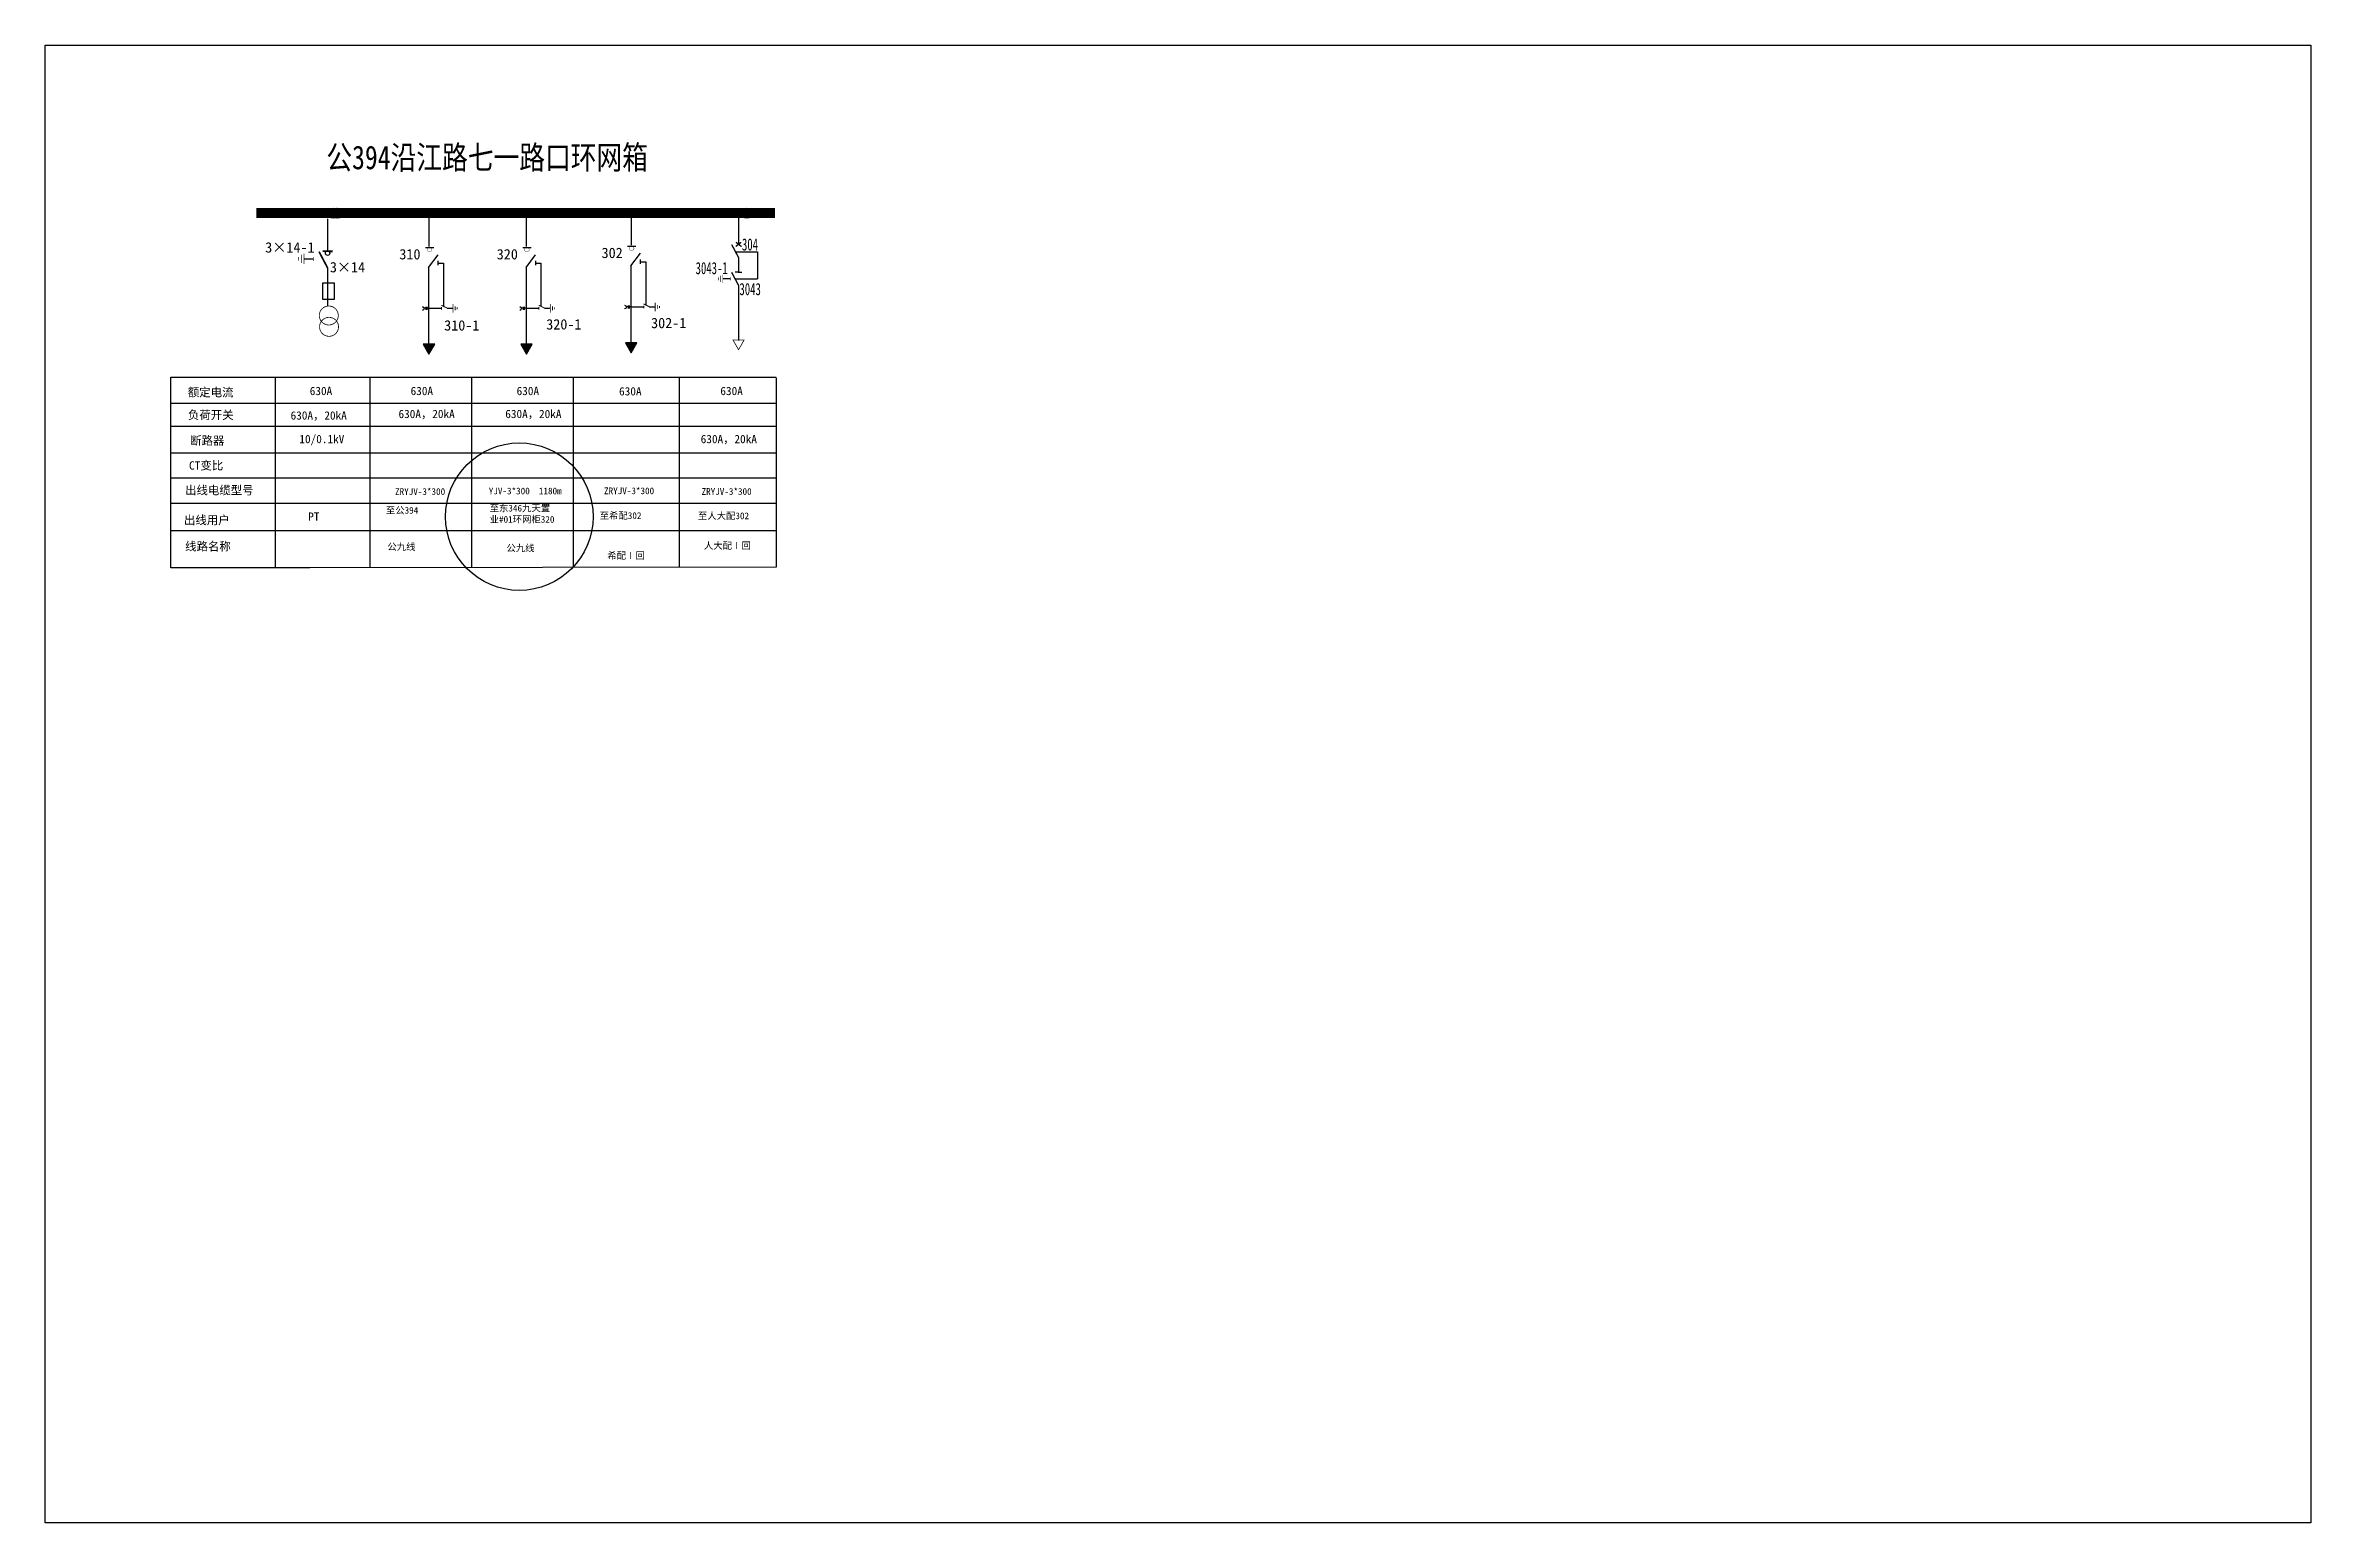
# Model space of a CAD drawing. Extents: x 242 to 692, y -197 to 96.
import ezdxf

# ---------------------------------------------------------------- set-up
doc = ezdxf.new("R2010")
doc.units = 0
doc.header["$LTSCALE"] = 0.774411
doc.layers.get('0').update_dxf_attribs({"linetype": 'CONTINUOUS'})
doc.layers.add('1', color=7, linetype='CONTINUOUS')
doc.layers.add('2', color=7, linetype='CONTINUOUS')
doc.styles.add('HZ', font='')
doc.styles.add('SimSun_txtstyle_1.33_0_0', font='', dxfattribs={"height": 1.328431})
doc.styles.add('ST', font='', dxfattribs={"width": 0.8})
doc.styles.get("Standard").update_dxf_attribs({"font": '', "height": 2.5})
doc.styles.add('宋体', font='')
doc.styles.get('HZ').set_extended_font_data('SimSun')
doc.styles.get('SimSun_txtstyle_1.33_0_0').set_extended_font_data('SimSun')
doc.styles.get('ST').set_extended_font_data('SimSun')
doc.styles.get('Standard').set_extended_font_data('SimSun')
doc.styles.get('宋体').set_extended_font_data('SimSun')

# ---------------------------------------------------------------- blocks, each defined once
blk = doc.blocks.new('JD')
for points in [[(-2, 0.2), (-2, -0.2), (2, 0.2), (2, -0.2)], [(1, -1.2), (1, -0.8), (-1, -1.2), (-1, -0.8)], [(-0.5, -1.8), (-0.5, -2.2), (0.5, -1.8), (0.5, -2.2)]]:
    blk.add_trace(points)

msp = doc.modelspace()

# ---------------------------------------------------------------- hatches: boundary and pattern name
for points in [[(318.43, 34.61), (319.57, 36.57), (317.3, 36.57)], [(337.75, 34.61), (338.88, 36.57), (336.62, 36.57)], [(358.55, 34.88), (359.68, 36.84), (357.42, 36.84)]]:
    msp.add_hatch(color=7).paths.add_polyline_path(points)

# ---------------------------------------------------------------- linework, layer by layer
for p, q in [((298.31, 61.45), (298.31, 54.89)), ((379.85, 61.56), (379.85, 56.3)), ((317.72, 55.79), (319.36, 55.79)), ((337.04, 55.79), (338.67, 55.79)), ((357.84, 56.06, -0.07), (359.47, 56.06, -0.07)), ((379.25, 54.9), (383.57, 54.9)), ((383.57, 54.9), (383.57, 49.53)), ((295.49, 53.48), (293.66, 53.48)), ((320.21, 53.1), (320.21, 52.25)), ((320.23, 52.67), (321.32, 52.67)), ((321.32, 52.67), (321.32, 44.1)), ((339.53, 53.1), (339.53, 52.25)), ((339.55, 52.67), (340.63, 52.67)), ((340.63, 52.67), (340.63, 44.1)), ((360.33, 53.37, -0.07), (360.33, 52.52, -0.07)), ((360.35, 52.94, -0.07), (361.43, 52.94, -0.07)), ((361.43, 52.94, -0.07), (361.43, 44.37, -0.07)), ((378.19, 49.54), (376.73, 49.54)), ((379.16, 49.53), (383.57, 49.53)), ((379.85, 53.77), (379.85, 50.88)), ((379.85, 48.24), (379.85, 37.3)), ((318.43, 43.71), (320.92, 43.71)), ((322.02, 43.73), (323.16, 43.73)), ((337.75, 43.71), (340.24, 43.71)), ((341.34, 43.73), (342.48, 43.73)), ((358.55, 43.98, -0.07), (361.04, 43.98, -0.07)), ((362.14, 44.01, -0.07), (363.28, 44.01, -0.07))]:
    msp.add_line(p, q)
at = {"color": 7}
for p, q in [((318.47, 55.98), (318.47, 61.56)), ((337.79, 55.98), (337.79, 61.56)), ((358.59, 56.25, -0.07), (358.59, 61.84, -0.07))]:
    msp.add_line(p, q, dxfattribs=at)
at = {"color": 0}
for p, q in [((298.31, 51.72), (298.31, 44.13)), ((318.36, 51.83), (318.36, 36.22)), ((337.68, 51.83), (337.68, 36.22)), ((358.48, 52.1, -0.07), (358.48, 36.5, -0.07)), ((287.88, 30.06), (287.88, -7.75)), ((306.68, 29.85), (306.68, -7.8)), ((267.23, 24.86), (282.26, 24.86)), ((282.19, 24.86), (294.87, 24.86)), ((292.37, 24.86), (387.33, 24.86)), ((267.23, 20.3), (282.2, 20.3)), ((282.13, 20.3), (294.81, 20.3)), ((294.59, 20.3), (387.33, 20.3)), ((267.23, 10.08), (282.09, 10.08)), ((282.02, 10.08), (294.7, 10.08)), ((294.48, 10.08), (387.33, 10.08))]:
    msp.add_line(p, q, dxfattribs=at)
msp.add_lwpolyline([(242.31, 95.88), (691.74, 95.88), (691.74, -197.21), (242.31, -197.21)], close=True)
for points, const_width in [([(284.16, 62.6), (387.06, 62.6)], 2), ([(292.58, 53.87), (292.58, 53.13)], 0.149), ([(293.12, 54.32), (293.12, 52.72)], 0.149), ([(293.65, 54.56), (293.65, 52.47)], 0.149), ([(298.31, 51.72), (296.61, 54.95)], 0.341), ([(299.35, 55.01), (297.34, 55.02)], 0.341), ([(317.72, 55.79), (319.36, 55.79)], 0.139), ([(337.04, 55.79), (338.67, 55.79)], 0.139), ([(379.85, 53.77), (378.48, 56.35)], 0.273), ([(380.36, 56.81), (379.27, 55.95)], 0.273), ([(379.33, 56.81), (380.43, 55.95)], 0.273), ([(295.49, 53.84), (295.49, 53.11)], 0.149), ([(375.89, 49.85), (375.89, 49.26)], 0.119), ([(376.29, 50.21), (376.29, 48.93)], 0.119), ([(376.72, 50.41), (376.72, 48.73)], 0.119), ([(378.19, 49.83), (378.19, 49.24)], 0.119), ([(379.85, 48.24), (378.48, 50.83)], 0.273), ([(380.54, 50.85), (379.15, 50.9)], 0.273), ([(320.88, 44.31), (322.09, 43.71)], 0.182), ([(320.92, 43.99), (320.92, 43.43)], 0.182), ([(340.19, 44.31), (341.41, 43.71)], 0.182), ([(340.24, 43.99), (340.24, 43.43)], 0.182)]:
    msp.add_lwpolyline(points, dxfattribs=dict(const_width=const_width))
for points, const_width in [([(318.08, 55.34, 1), (318.98, 55.34, 1)], 0.0695), ([(337.4, 55.34, 1), (338.3, 55.34, 1)], 0.0695), ([(300.43, 42.28, -1), (296.67, 42.28, -1)], 0.159), ([(300.48, 40.03, -1), (296.72, 40.03, -1)], 0.159)]:
    msp.add_lwpolyline(points, format="xyb", close=True, dxfattribs=dict(const_width=const_width))
at = {"elevation": -0.07}
for points, const_width in [([(357.84, 56.06), (359.47, 56.06)], 0.139), ([(360.99, 44.59), (362.21, 43.98)], 0.182), ([(361.04, 44.26), (361.04, 43.7)], 0.182)]:
    msp.add_lwpolyline(points, dxfattribs=dict(at, const_width=const_width))
at = {"const_width": 0.0695, "elevation": -0.07}
msp.add_lwpolyline([(358.2, 55.61, 1), (359.1, 55.61, 1)], format="xyb", close=True, dxfattribs=at)
at = {"color": 0, "linetype": 'Continuous'}
msp.add_lwpolyline([(297.36, 48.73), (299.6, 48.73), (299.6, 45.43), (297.36, 45.43)], close=True, dxfattribs=at)
for points in [[(317.11, 44.03, -0.877934), (317.13, 43.29)], [(336.43, 44.03, -0.877934), (336.44, 43.29)]]:
    msp.add_lwpolyline(points, format="xyb")
for points in [[(317.82, 43.72), (317.44, 43.72)], [(317.82, 43.97), (317.82, 43.42)], [(317.99, 43.97), (317.99, 43.42)], [(318.43, 43.72), (317.99, 43.72)], [(337.14, 43.72), (336.76, 43.72)], [(337.14, 43.97), (337.14, 43.42)], [(337.31, 43.97), (337.31, 43.42)], [(337.75, 43.72), (337.31, 43.72)]]:
    msp.add_lwpolyline(points)
at = {"elevation": -0.07}
msp.add_lwpolyline([(357.23, 44.3, -0.877934), (357.24, 43.57)], format="xyb", dxfattribs=at)
for points in [[(357.94, 43.99), (357.56, 43.99)], [(357.94, 44.25), (357.94, 43.69)], [(358.11, 44.25), (358.11, 43.69)], [(358.55, 43.99), (358.11, 43.99)]]:
    msp.add_lwpolyline(points, dxfattribs=at)
at = {"color": 7}
for points in [[(318.43, 34.61), (319.57, 36.57), (317.3, 36.57)], [(337.75, 34.61), (338.88, 36.57), (336.62, 36.57)]]:
    msp.add_lwpolyline(points, close=True, dxfattribs=at)
at = {"color": 7, "elevation": -0.07}
msp.add_lwpolyline([(358.55, 34.88), (359.68, 36.84), (357.42, 36.84)], close=True, dxfattribs=at)
at = {"color": 0, "const_width": 0.153}
msp.add_lwpolyline([(378.75, 37.41), (379.85, 35.49), (380.94, 37.41)], close=True, dxfattribs=at)
for centre, radius in [((299.42, 62.57), 0.996), ((300.04, 62.57), 0.996), ((300.28, 62.57), 0.996), ((381.49, 62.57), 0.996), ((298.31, 54.64), 0.444)]:
    msp.add_circle(centre, radius)
at = {"color": 1, "linetype": 'Continuous'}
msp.add_circle((336.35, 2.37), 14.64, dxfattribs=at)
at = {"layer": '1'}
for points in [[(317.11, 44.04, -0.877934), (317.12, 43.3)], [(336.43, 44.04, -0.877934), (336.44, 43.3)]]:
    msp.add_lwpolyline(points, format="xyb", dxfattribs=at)
at = {"layer": '1', "elevation": -0.07}
msp.add_lwpolyline([(357.23, 44.31, -0.877934), (357.24, 43.57)], format="xyb", dxfattribs=at)
at = {"layer": '2'}
for p, q in [((318.36, 51.83), (320.24, 54.34)), ((337.68, 51.83), (339.56, 54.34)), ((358.48, 52.1, -0.07), (360.36, 54.62, -0.07)), ((267.23, 30.06), (282.2, 30.06)), ((267.23, -7.75), (267.23, 30.06)), ((282.13, 30.06), (294.81, 30.06)), ((294.59, 30.06), (387.33, 30.06)), ((326.84, 30.02), (326.84, -7.8)), ((347, 29.9), (347, -7.56)), ((368.08, 29.9), (368.08, -7.68)), ((387.33, 29.92), (387.33, -7.66)), ((267.23, 15.04), (292.19, 15.04)), ((281.81, 15.04), (294.49, 15.04)), ((294.28, 15.04), (387.33, 15.04)), ((267.23, 5.03), (387.33, 5.03)), ((282.2, -0.44), (267.23, -0.44)), ((294.81, -0.44), (282.13, -0.44)), ((387.33, -0.44), (294.59, -0.44)), ((282.2, -7.75), (267.23, -7.75)), ((294.81, -7.75), (282.13, -7.75)), ((387.33, -7.66), (294.59, -7.75))]:
    msp.add_line(p, q, dxfattribs=at)

# ---------------------------------------------------------------- block references
at = {"xscale": 0.4250017950198526, "yscale": 0.4250017950198526, "zscale": 0.4250017950949055, "rotation": 90}
for p in [(323.18, 43.7), (342.5, 43.7), (363.3, 43.97, -0.07)]:
    msp.add_blockref('JD', p, dxfattribs=at)

# ---------------------------------------------------------------- texts
at = {"color": 0}
for s, height, p in [('3×14-1', 2.055, (285.94, 54.76)), ('310', 2.055, (312.55, 53.41)), ('320', 2.055, (331.87, 53.41)), ('3×14', 2.055, (298.77, 50.84)), ('310-1', 2.055, (321.44, 39.29)), ('320-1', 2.055, (341.69, 39.5)), ('630A', 1.639, (294.77, 26.49)), ('630A', 1.639, (314.78, 26.49)), ('630A', 1.639, (335.81, 26.49)), ('630A', 1.639, (356.14, 26.42)), ('630A', 1.639, (376.23, 26.49)), ('630A，20kA', 1.639, (290.97, 21.63)), ('630A，20kA', 1.639, (312.38, 21.93)), ('630A，20kA', 1.639, (333.56, 21.93)), ('10/0.1kV', 1.639, (292.71, 16.95)), ('630A，20kA', 1.639, (372.33, 16.95)), ('PT', 1.639, (294.47, 1.56))]:
    msp.add_text(s, height=height, dxfattribs=at).set_placement(p)
at = {"color": 7}
for s, height, p in [('302', 2.055, (352.67, 53.68, -0.07)), ('302-1', 2.055, (362.49, 39.77, -0.07)), ('ZRYJV-3*300', 1.3284, (311.7, 6.69)), ('YJV-3*300  1180m', 1.3284, (330.29, 6.8)), ('ZRYJV-3*300', 1.3284, (353.16, 6.83)), ('ZRYJV-3*300', 1.3284, (372.5, 6.7))]:
    msp.add_text(s, height=height, dxfattribs=at).set_placement(p)
at = {"style": '宋体', "width": 0.65}
for s, p in [('304', (380.52, 55.17)), ('3043-1', (371.32, 50.48)), ('3043', (380.02, 46.32))]:
    msp.add_text(s, height=2.403, dxfattribs=at).set_placement(p)
at = {"color": 0, "style": 'HZ'}
for s, p in [('额定电流', (270.58, 26.21)), ('负荷开关', (270.6, 21.71)), ('断路器', (271.03, 16.62)), ('CT变比', (270.82, 11.7)), ('出线电缆型号', (270.03, 6.78)), ('出线用户', (269.82, 0.85)), ('线路名称', (270.04, -4.36))]:
    msp.add_text(s, height=1.661, dxfattribs=at).set_placement(p)
at = {"color": 7, "attachment_point": 1, "style": 'SimSun_txtstyle_1.33_0_0'}
for s, insert, char_height, width in [('至东346九天置业#01环网柜320', (330.46, 4.72), 1.3284, 13.6766), ('至公394', (309.87, 4.29), 1.328, 28.2584), ('至希配302', (352.29, 3.24), 1.328, 28.2584), ('至人大配302', (371.78, 3.2), 1.328, 28.2584), ('公九线', (310.17, -2.94), 1.328, 18.7393), ('公九线', (333.79, -3.2), 1.328, 18.7393), ('希配Ⅰ回', (353.8, -4.69), 1.328, 28.2584), ('人大配Ⅰ回', (372.97, -2.71), 1.328, 28.2584)]:
    msp.add_mtext(s, dxfattribs=dict(at, insert=insert, char_height=char_height, width=width))
at = {"layer": '1', "style": 'ST', "width": 0.8}
msp.add_text('公394沿江路七一路口环网箱', height=4.68, dxfattribs=at).set_placement((298.06, 71.3))

doc.saveas('drawing.dxf')
